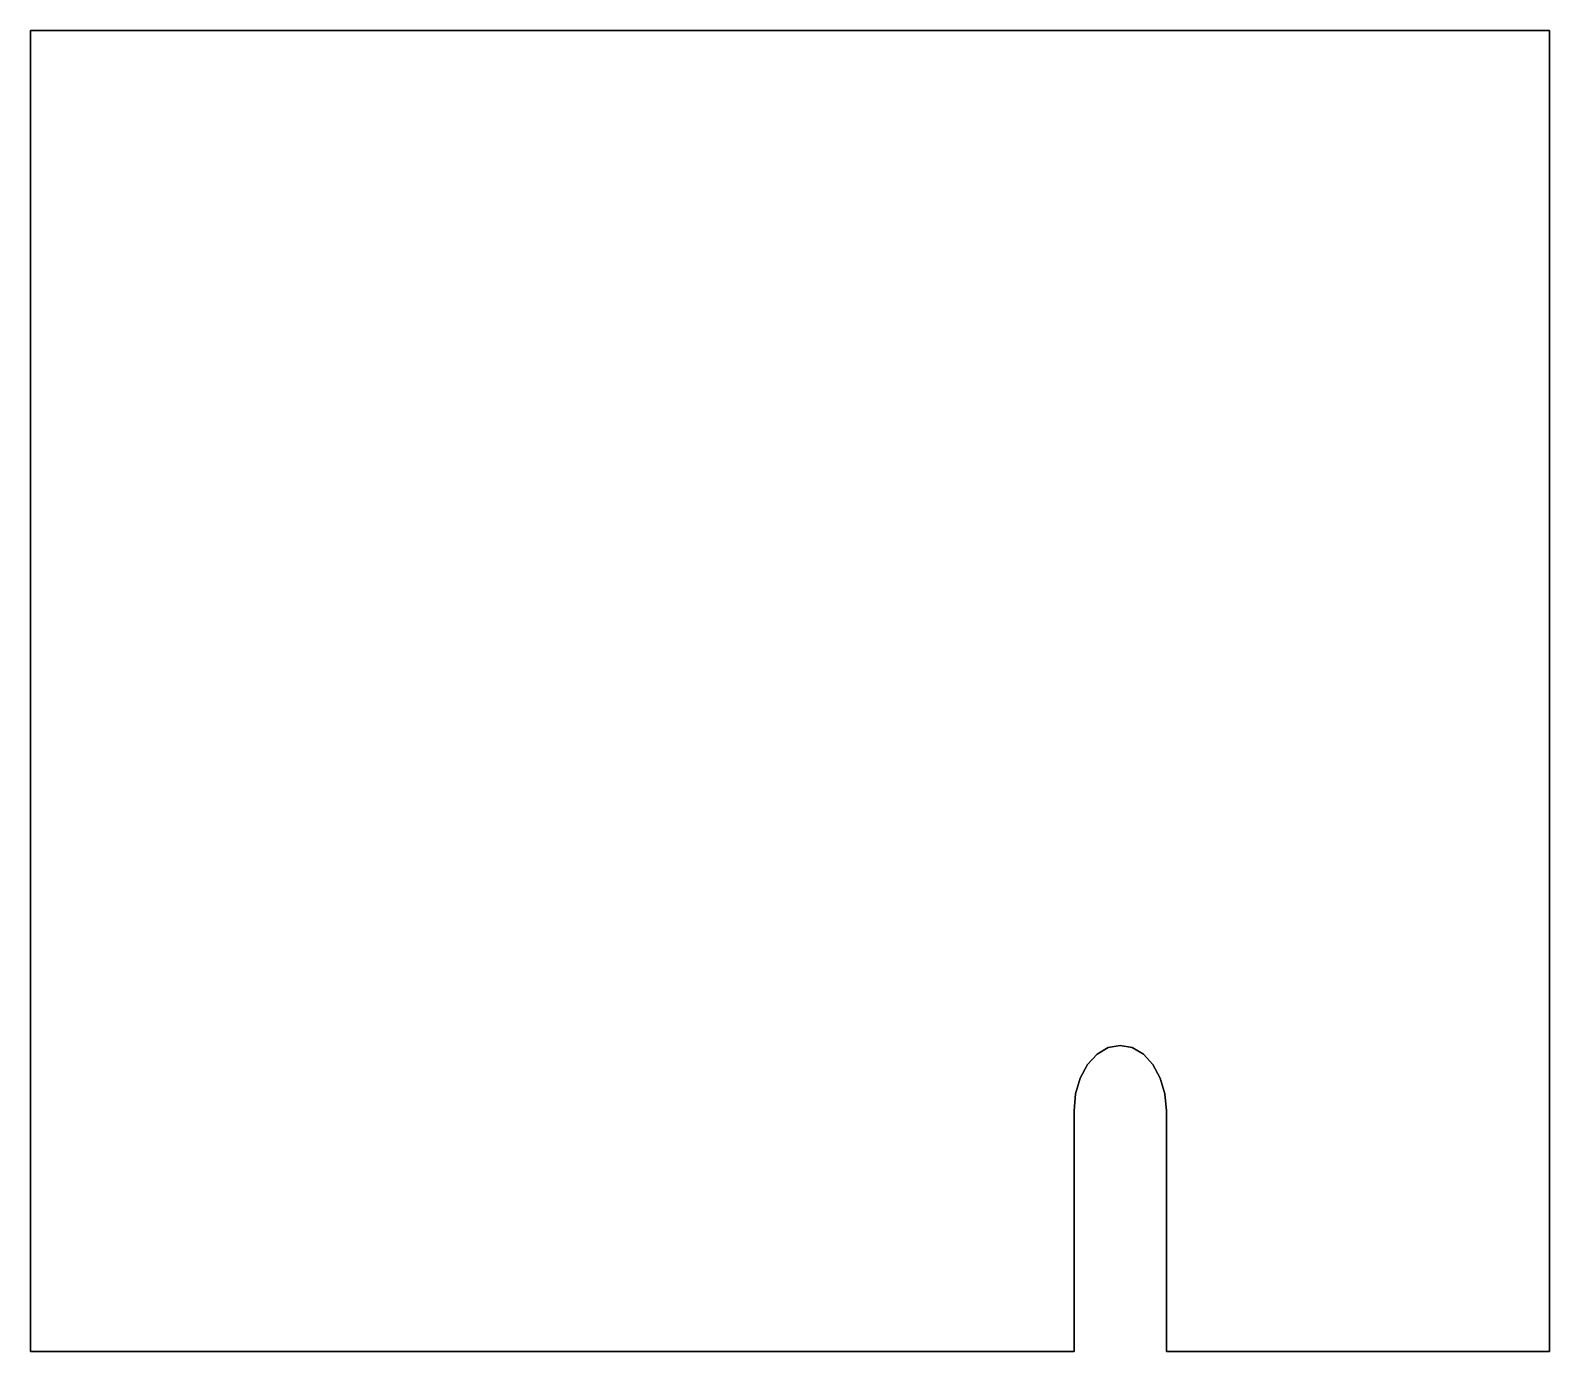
# Model space of a CAD drawing. Extents: x -69 to 0, y 0 to 60.
import ezdxf

# ---------------------------------------------------------------- set-up
doc = ezdxf.new("R2010")
doc.units = 0

msp = doc.modelspace()

# ---------------------------------------------------------------- linework, layer by layer
at = {"layer": 'layer0'}
for points in [[(-69, 0, -3), (-69, 60, -3)], [(-69, 60, -3), (0, 60, -3)], [(0, 60, 0), (-69, 60, 0)], [(-69, 60, 0), (-69, 0, 0)], [(0, 60, -3), (0, 0, -3)], [(0, 0, 0), (0, 60, 0)], [(-20.044, 13.807, -3), (-20.55, 13.511, -3)], [(-20.55, 13.511, 0), (-20.044, 13.807, 0)], [(-19.5, 13.908, -3), (-20.044, 13.807, -3)], [(-20.044, 13.807, 0), (-19.5, 13.908, 0)], [(-18.956, 13.807, -3), (-19.5, 13.908, -3)], [(-19.5, 13.908, 0), (-18.956, 13.807, 0)], [(-18.45, 13.511, -3), (-18.956, 13.807, -3)], [(-18.956, 13.807, 0), (-18.45, 13.511, 0)], [(-20.55, 13.511, -3), (-20.985, 13.039, -3)], [(-20.985, 13.039, 0), (-20.55, 13.511, 0)], [(-18.015, 13.039, -3), (-18.45, 13.511, -3)], [(-18.45, 13.511, 0), (-18.015, 13.039, 0)], [(-21.319, 12.424, -3), (-21.528, 11.707, -3)], [(-21.528, 11.707, 0), (-21.319, 12.424, 0)], [(-20.985, 13.039, -3), (-21.319, 12.424, -3)], [(-21.319, 12.424, 0), (-20.985, 13.039, 0)], [(-17.681, 12.424, -3), (-18.015, 13.039, -3)], [(-18.015, 13.039, 0), (-17.681, 12.424, 0)], [(-17.472, 11.707, -3), (-17.681, 12.424, -3)], [(-17.681, 12.424, 0), (-17.472, 11.707, 0)], [(-21.528, 11.707, -3), (-21.6, 10.939, -3)], [(-21.6, 10.939, 0), (-21.528, 11.707, 0)], [(-17.4, 10.939, -3), (-17.472, 11.707, -3)], [(-17.472, 11.707, 0), (-17.4, 10.939, 0)], [(-21.6, 10.939, -3), (-21.6, 0, -3)], [(-21.6, 0, 0), (-21.6, 10.939, 0)], [(-17.4, 0, -3), (-17.4, 10.939, -3)], [(-17.4, 10.939, 0), (-17.4, 0, 0)], [(-21.6, 0, -3), (-69, 0, -3)], [(-69, 0, 0), (-21.6, 0, 0)], [(0, 0, -3), (-17.4, 0, -3)], [(-17.4, 0, 0), (0, 0, 0)]]:
    msp.add_polyline3d(points, dxfattribs=at)

doc.saveas('drawing.dxf')
